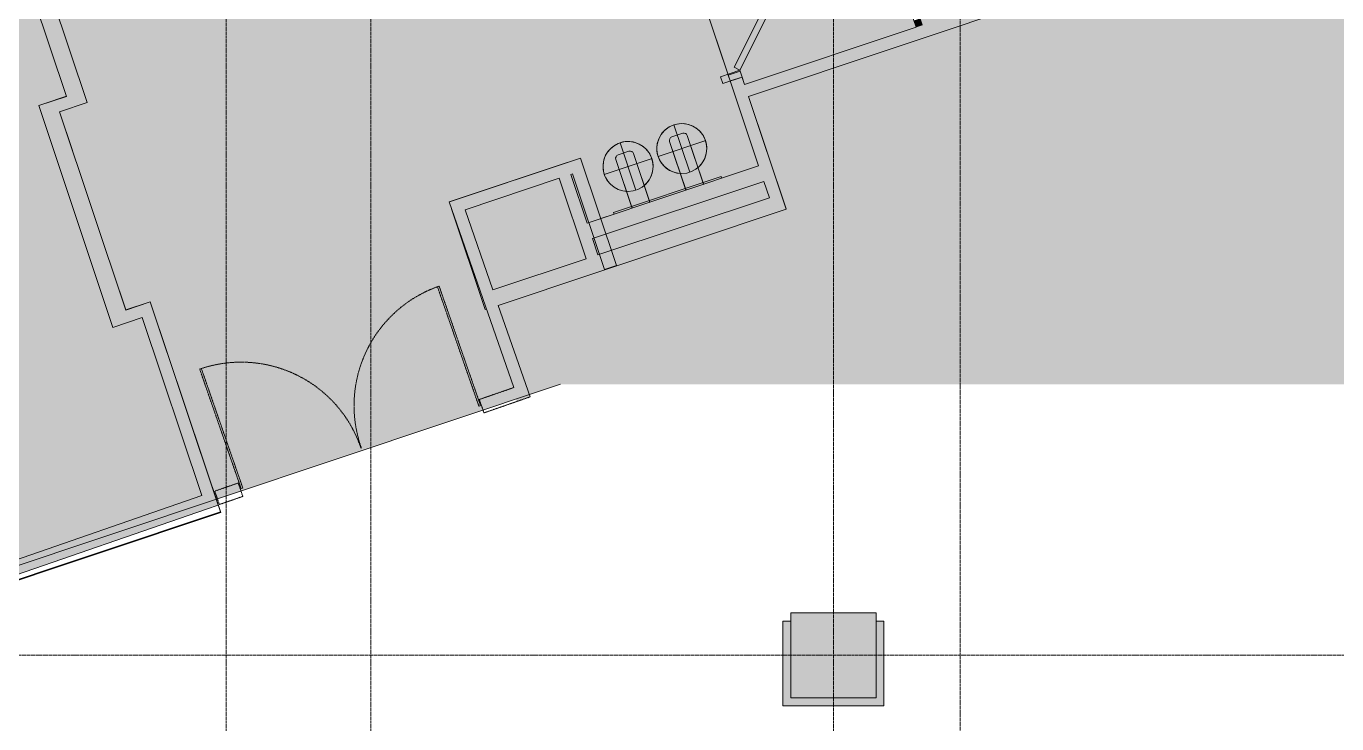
# Model space of a CAD drawing. Header units: inches. Extents: x 628 to 4002, y -382 to 1379.
# Drawn here: x 1899.9 to 2269.7, y 800.8 to 997.7 of the extents above; entities that cross this region are included whole.
import ezdxf

# ---------------------------------------------------------------- set-up
doc = ezdxf.new("R2010")
doc.units = ezdxf.units.IN
doc.header["$MEASUREMENT"] = 0
doc.linetypes.add('Demolished', pattern=[0.1875, 0.125, -0.0625])
doc.linetypes.add('Grid Line 1_2_', pattern=[0.875, 0.5, -0.125, 0.125, -0.125])
for name, color, linetype, lineweight in [('7200-WISCONSIN-AVE-6TH-FLOOR-031418_dwg', 8, 'Continuous', 9), ('A-DETL', 90, 'Continuous', 9), ('A-DETL-GENF', 92, 'Continuous', 9), ('A-DOOR', 31, 'Continuous', 13), ('A-DOOR-FRAM', 31, 'Continuous', 20), ('A-WALL-PATT', 111, 'Continuous', 13), ('Bb-col', 7, 'Continuous', 9), ('Bb-cor', 7, 'Continuous', 9), ('I-WALL', 2, 'Continuous', 13), ('P-SANR-FIXT', 6, 'Continuous', 13), ('Propidex Polylines', 7, 'Continuous', 9), ('S-COLS', 52, 'Continuous', 13), ('S-GRID', 1, 'Continuous', 9)]:
    doc.layers.add(name, color=color, linetype=linetype, lineweight=lineweight)

# ---------------------------------------------------------------- blocks, each defined once
blk = doc.blocks.new('Concrete-Rectangular-Column - 24 x 24-4901126-6TH FLOOR DEMOLITION PLAN')
at = {"layer": 'S-COLS', "lineweight": 9}
blk.add_hatch(color=7, dxfattribs=at).paths.add_polyline_path([(12, -12), (12, 12), (-12, 12), (-12, -12)], flags=0)
at = {"layer": 'S-COLS', "color": 8, "lineweight": 20}
for p, q in [((12, 12), (-12, 12)), ((-12, 12), (-12, -12)), ((12, -12), (12, 12)), ((-12, -12), (12, -12))]:
    blk.add_line(p, q, dxfattribs=at)
blk = doc.blocks.new('P-Drinking_Fountain-Wall_Mounted - HI-LO-5020018-6TH FLOOR DEMOLITION PLAN')
at = {"layer": 'P-SANR-FIXT', "lineweight": 9}
for p, q in [((19.07, 6.06), (19.07, 20.19)), ((35.07, 6.06), (35.07, 20.19)), ((16.44, 16.12), (16.44, 1.78)), ((16.44, 16.12), (16.44, 1.62)), ((20.69, 17.12), (17.44, 17.12)), ((20.69, 17.12), (17.44, 17.12)), ((21.69, 1.78), (21.69, 16.12)), ((21.69, 1.62), (21.69, 16.12)), ((32.44, 16.12), (32.44, 1.78)), ((32.44, 16.12), (32.44, 1.62)), ((36.69, 17.12), (33.44, 17.12)), ((36.69, 17.12), (33.44, 17.12)), ((37.69, 1.78), (37.69, 16.12)), ((37.69, 1.62), (37.69, 16.12)), ((26.25, 13.13), (12, 13.13)), ((42.25, 13.13), (28, 13.13)), ((43.07, 2.12), (11.07, 2.12)), ((11.07, 2.12), (11.07, 1.62)), ((11.07, 2.12), (11.07, 1.62)), ((43.07, 2.12), (11.07, 2.12)), ((43.07, 1.62), (43.07, 2.12)), ((43.07, 1.62), (43.07, 2.12))]:
    blk.add_line(p, q, dxfattribs=at)
for centre in [(19.07, 13.13), (35.07, 13.13)]:
    blk.add_circle(centre, 7.06, dxfattribs=at)
for centre, radius, start, end in [((19.07, 13.13), 7.06, 360, 180), ((35.07, 13.13), 7.06, 360, 180), ((17.44, 16.12), 1, 90, 180), ((17.44, 16.12), 1, 90, 180), ((20.69, 16.12), 1, 360, 90), ((20.69, 16.12), 1, 360, 90), ((33.44, 16.12), 1, 90, 180), ((33.44, 16.12), 1, 90, 180), ((36.69, 16.12), 1, 0, 90), ((36.69, 16.12), 1, 360, 90), ((19.07, 13.13), 7.06, 180, 247.9798), ((19.07, 13.13), 7.06, 292.0202, 360), ((35.07, 13.13), 7.06, 180, 247.98), ((35.07, 13.13), 7.06, 292.02, 360), ((16.59, 1.78), 0.15, 180, 270), ((21.54, 1.78), 0.15, 270, 0), ((32.59, 1.78), 0.15, 180, 270), ((37.54, 1.78), 0.15, 270, 360)]:
    blk.add_arc(centre, radius, start, end, dxfattribs=at)
blk = doc.blocks.new('Single Flush - OTJ_SOLIDFLUSH_ALUM-6345622-6TH FLOOR DEMOLITION PLAN')
at = {"layer": 'A-DOOR', "color": 8, "lineweight": 20}
for p, q in [((-7.42, 27.07), (-8.65, 25.84)), ((17.91, 1.75), (-7.42, 27.07)), ((-8.65, 25.84), (16.67, 0.51)), ((16.67, 0.51), (17.91, 1.75))]:
    blk.add_line(p, q, dxfattribs=at)
at = {"layer": 'A-DOOR', "lineweight": 9}
blk.add_arc((17.91, 1.75), 35.81, 135, 180.5, dxfattribs=at)
at = {"layer": 'A-DOOR-FRAM', "color": 8}
for p, q in [((-20, -4), (-20, 1.75)), ((-20, 1.75), (-18, 1.75)), ((-18, -4), (-18, 1.75)), ((18, -4), (18, 1.75)), ((18, 1.75), (20, 1.75)), ((20, -4), (20, 1.75)), ((-20, -4), (-18, -4)), ((18, -4), (20, -4))]:
    blk.add_line(p, q, dxfattribs=at)
blk = doc.blocks.new('Double Glass_All Glass_Frameless - 6_-0_ X 8_-0_-6442847-6TH FLOOR DEMOLITION PLAN')
at = {"layer": 'A-DOOR', "color": 10, "linetype": 'Demolished', "lineweight": 20}
for p, q in [((-31.26, -0.34), (-31.76, -0.34)), ((-31.76, -0.34), (-31.76, -36.03)), ((-31.26, -36.03), (-31.26, -0.34)), ((39.24, -0.34), (39.74, -0.34)), ((39.24, -36.03), (39.24, -0.34)), ((39.74, -0.34), (39.74, -36.03)), ((-31.76, -36.03), (-31.26, -36.03)), ((39.74, -36.03), (39.24, -36.03))]:
    blk.add_line(p, q, dxfattribs=at)
at = {"layer": 'A-DOOR', "color": 7, "linetype": 'Demolished', "lineweight": 9}
for centre, start, end in [((-31.76, -0.34), 270, 0.5), ((39.74, -0.34), 179.5, 270)]:
    blk.add_arc(centre, 35.69, start, end, dxfattribs=at)
blk = doc.blocks.new('7200-WISCONSIN-AVE-6TH-FLOOR-031418_dwg-5450642-6TH FLOOR DEMOLITION PLAN')
at = {"layer": 'Bb-col'}
blk.add_line((3024, 832.13), (3000, 832.13), dxfattribs=at)
at = {"layer": 'Bb-cor'}
for p, q in [((2795.61, 977.9), (2789.21, 975.76)), ((2988.04, 977.89), (2998.65, 946.13)), ((2797.28, 962.64), (2793.64, 973.54)), ((2936.82, 959.2), (2903.62, 948.1)), ((2990.89, 958.3), (2980.44, 954.8)), ((2942.53, 942.12), (2937.93, 955.87)), ((2950.09, 944.66), (2946.32, 943.4)), ((2943, 942.29), (2942.53, 942.13)), ((2945.54, 933.12), (2944, 937.73)), ((2914.08, 917.86), (2913.77, 917.75))]:
    blk.add_line(p, q, dxfattribs=at)
at = {"layer": 'Bb-cor', "flags": 128}
for points in [[(3035.29, 997.39), (2986.92, 981.22), (2985.65, 985.01), (2982.33, 983.9), (2982.89, 982.23)], [(2668.62, 787.28), (2663.78, 801.77), (2839.11, 860.37), (2819.22, 919.89), (2812.34, 917.59), (2808.69, 928.5)]]:
    blk.add_lwpolyline(points, dxfattribs=at)
at = {"layer": 'Propidex Polylines'}
for p, q in [((2982.89, 982.23), (2970.21, 1020.17)), ((2970.21, 1020.17), (2982.89, 982.23)), ((2942.53, 942.12), (2937.93, 955.87)), ((2945.54, 933.12), (2944, 937.73)), ((2839.04, 860.59), (2663.62, 801.96))]:
    blk.add_line(p, q, dxfattribs=at)
at = {"layer": 'Propidex Polylines', "flags": 128}
for points in [[(2904.27, 946.16), (2913.77, 917.75), (2914.08, 917.86)], [(2812.34, 917.59), (2819.22, 919.89), (2839.04, 860.59), (2663.62, 801.96)], [(2812.34, 917.59), (2819.22, 919.89), (2839.04, 860.59)]]:
    blk.add_lwpolyline(points, dxfattribs=at)

msp = doc.modelspace()

# ---------------------------------------------------------------- hatches: boundary and pattern name
at = {"layer": 'A-DETL-GENF'}
h = msp.add_hatch(color=9, dxfattribs=at)
h.paths.add_polyline_path([(2940.08, 691.12), (2945.43, 691.12), (2945.43, 712.12), (2899.18, 712.12), (2899.18, 691.12), (2920.18, 691.12)], flags=0)
h.paths.add_polyline_path([(3028.18, 715.62), (3076.18, 715.62), (3076.18, 808.12), (3075.68, 808.12), (3075.68, 831.12), (3072.93, 831.12), (3072.93, 833.98), (3032.93, 833.98), (3032.93, 831.12), (3031.68, 831.12), (3031.68, 808.62), (2899.18, 808.62), (2899.18, 715.62), (3004.68, 715.62)], flags=0)
h.paths.add_polyline_path([(2859.68, 715.62), (2895.68, 715.62), (2895.68, 831.12), (2859.68, 831.12), (2859.68, 808.12), (2835.68, 808.12), (2835.68, 831.12), (2833.93, 831.12), (2833.93, 833.98), (2793.93, 833.98), (2793.93, 831.12), (2791.68, 831.12), (2791.68, 715.62), (2835.68, 715.62)], flags=0)
h.paths.add_polyline_path([(2759.18, 715.62), (2788.18, 715.62), (2788.18, 831.12), (2759.18, 831.12), (2759.18, 780.56)], flags=0)
h.paths.add_polyline_path([(3096.24, 766.13), (3098.43, 766.13), (3098.43, 808.12), (3079.68, 808.12), (3079.68, 766.13), (3084.99, 766.13)], flags=0)
h.paths.add_polyline_path([(1964.37, 1211.78), (1957.75, 1231.58), (1959.65, 1232.21), (1966.27, 1212.41), (1964.88, 1211.95)], flags=0)
h.paths.add_polyline_path([(1931.4, 1310.42), (1924.78, 1330.21), (1926.68, 1330.85), (1933.3, 1311.05)], flags=0)
h.paths.add_polyline_path([(1778.03, 805.76), (1949.48, 865.19), (1932.68, 915.45), (1924.38, 912.67), (1903.46, 975.27), (1911.29, 977.89), (1887.34, 1049.52), (1873.62, 1044.93), (1866.01, 1067.69), (1888.77, 1075.3), (1896.38, 1052.54), (1892.08, 1051.1), (1917.14, 976.15), (1909.31, 973.54), (1928.02, 917.58), (1934.89, 919.88), (1953.52, 864.14), (2038.06, 892.4), (2036.98, 895.52), (2037.45, 895.68), (2019.28, 948.09), (2056.29, 960.45), (2062, 943.39), (2106.57, 958.29), (2098.57, 982.23), (2101.89, 983.34), (2102.6, 981.21), (2150.97, 997.38), (2149.7, 1001.17), (2153.49, 1002.44), (2152.23, 1006.23), (2156.02, 1007.5), (2143.97, 1043.54), (2140.17, 1042.29), (2138.91, 1046.07), (2135.12, 1044.8), (2133.85, 1048.59), (2128.16, 1046.69), (2127.05, 1050.01), (2161.19, 1061.42), (2109.2, 1216.96), (1960.77, 1167.35), (1992.63, 1072.03), (2034.84, 1086.14), (2054.97, 1025.91), (2084.37, 1035.74), (2089.21, 1021.28), (2085.89, 1020.17), (2082.16, 1031.31), (2044.76, 1018.81), (2043.65, 1022.13), (2046.43, 1023.06), (2028.2, 1077.6), (1984.58, 1063.01), (2002.81, 1008.48), (2011.4, 1011.35), (2012.51, 1008.03), (2000.6, 1004.05), (1950.35, 1154.37), (1949.04, 1153.94), (1942.58, 1173.26), (1961.91, 1179.72), (1952.52, 1207.82), (1964.37, 1211.78), (1973.57, 1184.28), (2054.18, 1211.22), (2022.48, 1306.07), (1941.86, 1279.12), (1951.06, 1251.61), (1939.2, 1247.65), (1919.57, 1306.46), (1931.4, 1310.42), (1940.59, 1282.91), (2021.21, 1309.86), (2012.33, 1336.44), (1924.81, 1336.44), (1926.6, 1331.08), (1924.7, 1330.45), (1922.7, 1336.44), (1775.64, 1336.44), (1785.81, 1306.03), (1773.95, 1302.07), (1764.76, 1329.57), (1676.53, 1300.08), (1708.23, 1205.24), (1796.46, 1234.73), (1787.27, 1262.24), (1799.12, 1266.2), (1818.78, 1207.4), (1806.92, 1203.43), (1797.73, 1230.94), (1709.5, 1201.45), (1741.2, 1106.6), (1829.43, 1136.1), (1820.24, 1163.6), (1832.09, 1167.56), (1841.49, 1139.47), (1860.78, 1145.92), (1867.24, 1126.59), (1866.89, 1126.48), (1879.25, 1089.49), (1874.51, 1087.9), (1858.5, 1135.8), (1692.06, 1080.16), (1721.39, 992.43), (1866.01, 1040.78), (1867.12, 1037.46), (1719.18, 988), (1622.17, 1278.2), (1668.17, 1293.58), (1669.28, 1290.26), (1626.6, 1275.99), (1690.48, 1084.9), (1733.15, 1099.17), (1731.72, 1103.43), (1737.88, 1105.49), (1660.69, 1336.44), (1614.83, 1336.4), (1614.83, 1306.46), (1611.33, 1306.46), (1611.33, 1335.83), (1611.13, 1336.44), (1586.27, 1336.44), (1586.27, 1306.46), (1600.64, 1306.46), (1704.33, 996.28), (1713.34, 999.29), (1776.39, 810.66)], flags=0)
h.paths.add_polyline_path([(3004.68, 812.12), (3028.18, 812.12), (3028.18, 831.12), (3004.68, 831.12), (3004.68, 830.88)], flags=0)
h.paths.add_polyline_path([(2899.18, 812.12), (3001.18, 812.12), (3001.18, 831.12), (2987.68, 831.12), (2987.68, 833.98), (2912.68, 833.98), (2912.68, 831.12), (2899.18, 831.12), (2899.18, 825.79)], flags=0)
h.paths.add_polyline_path([(2041.85, 893.66), (2050.69, 896.62), (2830.14, 896.62), (2830.14, 1046.38), (2808.93, 1046.38), (2808.93, 1073.88), (2830.14, 1073.88), (2830.14, 1311.48), (2827.68, 1311.48), (2827.68, 1309.88), (2825.68, 1309.88), (2825.68, 1311.48), (2749.68, 1311.48), (2749.68, 1309.88), (2747.68, 1309.88), (2747.68, 1311.48), (2707.68, 1311.48), (2707.68, 1309.88), (2705.68, 1309.88), (2705.68, 1311.48), (2629.68, 1311.48), (2629.68, 1309.88), (2627.68, 1309.88), (2627.68, 1311.48), (2587.68, 1311.48), (2587.68, 1309.88), (2585.68, 1309.88), (2585.68, 1311.48), (2509.68, 1311.48), (2509.68, 1309.88), (2507.68, 1309.88), (2507.68, 1311.48), (2467.68, 1311.48), (2467.68, 1309.88), (2465.68, 1309.88), (2465.68, 1311.48), (2389.68, 1311.48), (2389.68, 1309.88), (2387.68, 1309.88), (2387.68, 1311.48), (2347.68, 1311.48), (2347.68, 1309.88), (2345.68, 1309.88), (2345.68, 1311.48), (2269.68, 1311.48), (2269.68, 1309.88), (2267.68, 1309.88), (2267.68, 1311.48), (2227.68, 1311.48), (2227.68, 1309.88), (2225.68, 1309.88), (2225.68, 1311.48), (2149.68, 1311.48), (2149.68, 1309.88), (2147.68, 1309.88), (2147.68, 1307.13), (2108.42, 1307.13), (2108.42, 1311.48), (2090.78, 1311.48), (2118.44, 1228.75), (2064.85, 1210.84), (2066.83, 1204.91), (2110.46, 1219.49), (2163.09, 1062.06), (2165.93, 1063.01), (2126.68, 1180.45), (2126.68, 1285.62), (2128.68, 1285.62), (2128.68, 1180.77), (2187.17, 1005.79), (2103.71, 977.89), (2114.36, 946.01), (2033.12, 918.86), (2041.15, 895.68)], flags=0)
h.paths.add_polyline_path([(2031.6, 923.23), (2057.89, 932.01), (2050.29, 954.76), (2023.75, 945.89), (2028.17, 933.12)], flags=0)
h.paths.add_polyline_path([(2061.21, 933.12), (2061.68, 933.28), (2060.14, 937.89), (2059.67, 937.73)], flags=0)
h.paths.add_polyline_path([(2065, 934.39), (2109.58, 949.29), (2108.04, 953.9), (2063.46, 939), (2064.81, 934.95)], flags=0)
h.paths.add_polyline_path([(2058.2, 942.12), (2058.68, 942.28), (2054.08, 956.03), (2053.61, 955.87), (2057.89, 943.05)], flags=0)
h.paths.add_polyline_path([(2152.87, 998.01), (2184.16, 1008.47), (2166.89, 1060.16), (2166.41, 1060), (2174.02, 1037.24), (2151.26, 1029.63), (2143.65, 1052.39), (2135.59, 1049.7), (2136.38, 1047.33), (2140.17, 1048.6), (2141.44, 1044.8), (2145.24, 1046.07), (2158.55, 1006.24), (2154.76, 1004.97), (2156.02, 1001.17), (2152.23, 999.91), (2152.82, 998.14)], flags=0)
h.paths.add_polyline_path([(2379.68, 1048.12), (2355.68, 1048.12), (2355.68, 1072.12), (2379.68, 1072.12)], flags=0)
h.paths.add_polyline_path([(2811.93, 1049.38), (2830.14, 1049.38), (2830.14, 1070.88), (2811.93, 1070.88)], flags=0)
h.paths.add_polyline_path([(2615.3, 1050.25), (2600.55, 1050.25), (2600.55, 1064.25), (2615.3, 1064.25)], flags=0)
h.paths.add_polyline_path([(2621.62, 1050.25), (2621.62, 1064.25), (2636.37, 1064.25), (2636.37, 1050.25)], flags=0)
h.paths.add_polyline_path([(1981.25, 1068.23), (1990.74, 1071.4), (1958.24, 1168.61), (1964.88, 1170.83), (1962.98, 1176.52), (1946.86, 1171.13), (1980.19, 1071.4)], flags=0)
h.paths.add_polyline_path([(1843.19, 1134.37), (1857.39, 1139.12), (1857.23, 1139.59), (1843.03, 1134.84)], flags=0)
h.paths.add_polyline_path([(1818.34, 1162.97), (1811.72, 1182.77), (1813.62, 1183.4), (1820.24, 1163.6)], flags=0)
h.paths.add_polyline_path([(1811.64, 1183), (1805.03, 1202.8), (1806.92, 1203.43), (1813.54, 1183.64), (1811.72, 1183.03)], flags=0)
h.paths.add_polyline_path([(2057.5, 1212.33), (2113.93, 1231.2), (2078.75, 1336.44), (2016.02, 1336.44), (2056.81, 1214.39)], flags=0)
h.paths.add_polyline_path([(1957.67, 1231.82), (1951.06, 1251.61), (1952.95, 1252.25), (1959.57, 1232.45), (1957.75, 1231.84)], flags=0)
h.paths.add_polyline_path([(1785.37, 1261.6), (1778.75, 1281.4), (1780.65, 1282.03), (1787.27, 1262.24)], flags=0)
h.paths.add_polyline_path([(1778.67, 1281.64), (1772.06, 1301.44), (1773.95, 1302.07), (1780.57, 1282.27), (1778.75, 1281.66)], flags=0)
h.paths.add_polyline_path([(2600.55, 1293.13), (2600.55, 1307.13), (2615.3, 1307.13), (2615.3, 1293.13), (2600.55, 1293.13)], flags=0)
h.paths.add_polyline_path([(2375.05, 1293.13), (2360.3, 1293.13), (2360.3, 1307.13), (2375.05, 1307.13)], flags=0)
h.paths.add_polyline_path([(2134.8, 1293.13), (2120.05, 1293.13), (2120.05, 1307.13), (2134.8, 1307.13)], flags=0)
h.paths.add_polyline_path([(1675.26, 1303.87), (1763.49, 1333.37), (1762.46, 1336.44), (1664.38, 1336.44), (1674.4, 1306.46)], flags=0)
at = {"layer": 'A-WALL-PATT', "lineweight": 9}
h = msp.add_hatch(color=7, dxfattribs=at)
h.paths.add_polyline_path([(1912.4, 974.57), (1917.14, 976.15), (1892.06, 1051.1), (1887.34, 1049.52), (1911.87, 976.15)], flags=0)
h.paths.add_polyline_path([(1874.51, 1087.9), (1879.25, 1089.49), (1860.87, 1144.5), (1860.39, 1142.75), (1859.92, 1144.18), (1856.13, 1142.91), (1873.98, 1089.49)], flags=0)
h = msp.add_hatch(color=7, dxfattribs=at)
h.paths.add_polyline_path([(2109.58, 949.29), (2112.9, 950.4), (2101.89, 983.34), (2098.57, 982.23), (2109.21, 950.4)], flags=0)
h.paths.add_polyline_path([(2085.89, 1020.17), (2089.21, 1021.28), (2085.48, 1032.42), (2082.16, 1031.31), (2085.48, 1021.38)], flags=0)
for points in [[(2103.71, 977.89), (2185.27, 1005.15), (2184.16, 1008.47), (2102.6, 981.21)], [(2150.97, 997.38), (2152.87, 998.01), (2152.23, 999.91), (2150.33, 999.27), (2150.9, 997.58)], [(1904.57, 971.95), (1912.4, 974.57), (1911.29, 977.89), (1903.46, 975.27), (1904.04, 973.54)], [(1923.27, 915.99), (1928.02, 917.58), (1909.31, 973.54), (1904.57, 971.95), (1917.14, 934.35)], [(2020.43, 944.78), (2054.08, 956.03), (2052.97, 959.35), (2019.28, 948.09), (2020.04, 945.89)], [(2059.67, 937.73), (2108.04, 953.9), (2106.57, 958.29), (2058.2, 942.12)], [(2057.89, 932.01), (2061.21, 933.12), (2053.61, 955.87), (2050.29, 954.76), (2057.8, 932.29)], [(2033.12, 918.86), (2114.36, 946.01), (2112.9, 950.4), (2031.6, 923.23)], [(2037.45, 895.68), (2040.76, 896.83), (2023.75, 945.89), (2020.43, 944.78), (2033.12, 908.17)], [(1924.38, 912.67), (1932.68, 915.45), (1931.57, 918.77), (1923.27, 915.99)], [(1950.76, 861.37), (1954.08, 862.48), (1934.89, 919.88), (1931.57, 918.77), (1950.75, 861.39)], [(2038.29, 891.74), (2042.07, 893.05), (2040.76, 896.83), (2036.98, 895.52), (2038.08, 892.32)], [(1779.3, 801.96), (1950.75, 861.39), (1949.48, 865.19), (1778.03, 805.76)], [(2115.68, 808.12), (2115.68, 829.74), (2113.43, 829.74), (2113.43, 808.12)], [(2139.68, 805.87), (2141.93, 805.87), (2141.93, 829.74), (2139.68, 829.74), (2139.68, 808.12)], [(2115.68, 805.87), (2139.68, 805.87), (2139.68, 808.12), (2113.43, 808.12), (2113.43, 805.87)]]:
    msp.add_hatch(color=7, dxfattribs=at).paths.add_polyline_path(points, flags=0)
h = msp.add_hatch(color=7, dxfattribs=at)
h.paths.add_polyline_path([(2061.68, 933.28), (2065, 934.39), (2063.46, 939), (2060.14, 937.89), (2061.66, 933.35)], flags=0)
h.paths.add_polyline_path([(2058.68, 942.28), (2062, 943.39), (2056.29, 960.46), (2052.97, 959.35), (2058.2, 943.69)], flags=0)

# ---------------------------------------------------------------- linework, layer by layer
at = {"layer": 'A-DETL'}
msp.add_line((1769.1, 802.49), (2050.69, 896.62), dxfattribs=at)
at = {"layer": 'I-WALL', "color": 8, "lineweight": 20}
for p, q in [((1917.14, 976.15), (1892.08, 1051.1)), ((1887.34, 1049.52), (1911.29, 977.89)), ((2103.71, 977.89), (2187.17, 1005.79)), ((2149.7, 1001.17), (2150.97, 997.38)), ((2150.97, 997.38), (2102.6, 981.21)), ((2101.89, 983.34), (2098.57, 982.23)), ((2098.57, 982.23), (2106.57, 958.29)), ((2102.6, 981.21), (2101.89, 983.34)), ((1911.29, 977.89), (1903.46, 975.27)), ((2114.36, 946.01), (2103.71, 977.89)), ((1903.46, 975.27), (1924.38, 912.67)), ((1909.31, 973.54), (1917.14, 976.15)), ((1928.02, 917.58), (1909.31, 973.54)), ((2056.29, 960.46), (2019.28, 948.09)), ((2066.43, 930.11), (2056.29, 960.46)), ((2106.57, 958.29), (2058.2, 942.12)), ((2023.75, 945.89), (2050.29, 954.76)), ((2050.29, 954.76), (2057.89, 932.01)), ((2053.61, 955.87), (2054.08, 956.03)), ((2058.2, 942.12), (2053.61, 955.87)), ((2054.08, 956.03), (2063.12, 929)), ((2059.67, 937.73), (2108.04, 953.9)), ((2108.04, 953.9), (2109.58, 949.29)), ((2019.28, 948.09), (2037.45, 895.68)), ((2109.58, 949.29), (2061.21, 933.12)), ((2031.6, 923.23), (2023.75, 945.89)), ((2033.12, 918.86), (2114.36, 946.01)), ((2061.21, 933.12), (2059.67, 937.73)), ((2057.89, 932.01), (2031.6, 923.23)), ((2063.12, 929), (2066.43, 930.11)), ((1934.89, 919.88), (1928.02, 917.58)), ((1954.08, 862.48), (1934.89, 919.88)), ((2042.07, 893.05), (2033.12, 918.86)), ((1924.38, 912.67), (1932.68, 915.45)), ((1932.68, 915.45), (1949.48, 865.19)), ((1949.48, 865.19), (1776.39, 805.19)), ((1950.76, 861.37), (1954.08, 862.48)), ((1777.7, 801.41), (1950.75, 861.39)), ((1950.75, 861.39), (1950.76, 861.37)), ((2115.68, 829.74), (2113.43, 829.74)), ((2113.43, 829.74), (2113.43, 805.87)), ((2141.93, 829.74), (2139.68, 829.74)), ((2141.93, 805.87), (2141.93, 829.74)), ((2113.43, 805.87), (2141.93, 805.87))]:
    msp.add_line(p, q, dxfattribs=at)
at = {"layer": 'I-WALL', "color": 10, "linetype": 'Demolished', "lineweight": 20}
for p, q in [((2037.45, 895.68), (2027.76, 892.32)), ((2027.76, 892.32), (2029.07, 888.54)), ((2029.07, 888.54), (2042.07, 893.05)), ((1959.73, 868.74), (1953.12, 866.45)), ((1953.12, 866.45), (1954.43, 862.67)), ((1961.04, 864.96), (1959.73, 868.74)), ((1954.43, 862.67), (1961.04, 864.96))]:
    msp.add_line(p, q, dxfattribs=at)
at = {"layer": 'S-GRID', "linetype": 'Grid Line 1_2_'}
for p, q in [((1956.3, -16.1), (1956.3, 1355.13)), ((1997.19, -16.1), (1997.19, 1355.13)), ((2127.68, -16.1), (2127.68, 1355.13)), ((2163.42, 26.47), (2163.42, 1355.13)), ((1583.56, 820.12), (3978.17, 820.12))]:
    msp.add_line(p, q, dxfattribs=at)

# ---------------------------------------------------------------- block references
at = {"layer": '7200-WISCONSIN-AVE-6TH-FLOOR-031418_dwg', "color": 7}
msp.add_blockref('7200-WISCONSIN-AVE-6TH-FLOOR-031418_dwg-5450642-6TH FLOOR DEMOLITION PLAN', (-884.32, 0), dxfattribs=at)
msp.add_blockref('7200-WISCONSIN-AVE-6TH-FLOOR-031418_dwg-5450642-6TH FLOOR DEMOLITION PLAN', (-884.32, 0), dxfattribs=at)
msp.add_blockref('7200-WISCONSIN-AVE-6TH-FLOOR-031418_dwg-5450642-6TH FLOOR DEMOLITION PLAN', (-884.32, 0), dxfattribs=at)
at = {"layer": 'A-DOOR', "rotation": 288.4833333333356}
msp.add_blockref('Single Flush - OTJ_SOLIDFLUSH_ALUM-6345622-6TH FLOOR DEMOLITION PLAN', (2093.89, 1001.76), dxfattribs=at)
at = {"layer": 'A-DOOR', "color": 7, "linetype": 'Demolished', "lineweight": 9, "rotation": 199.1175661623648}
msp.add_blockref('Double Glass_All Glass_Frameless - 6_-0_ X 8_-0_-6442847-6TH FLOOR DEMOLITION PLAN', (1998.21, 879.87), dxfattribs=at)
at = {"layer": 'P-SANR-FIXT', "lineweight": 9, "rotation": 18.48333333333417}
msp.add_blockref('P-Drinking_Fountain-Wall_Mounted - HI-LO-5020018-6TH FLOOR DEMOLITION PLAN', (2055.79, 939.6), dxfattribs=at)
at = {"layer": 'S-COLS', "lineweight": 9}
msp.add_blockref('Concrete-Rectangular-Column - 24 x 24-4901126-6TH FLOOR DEMOLITION PLAN', (2127.68, 820.12), dxfattribs=at)

doc.saveas('drawing.dxf')
